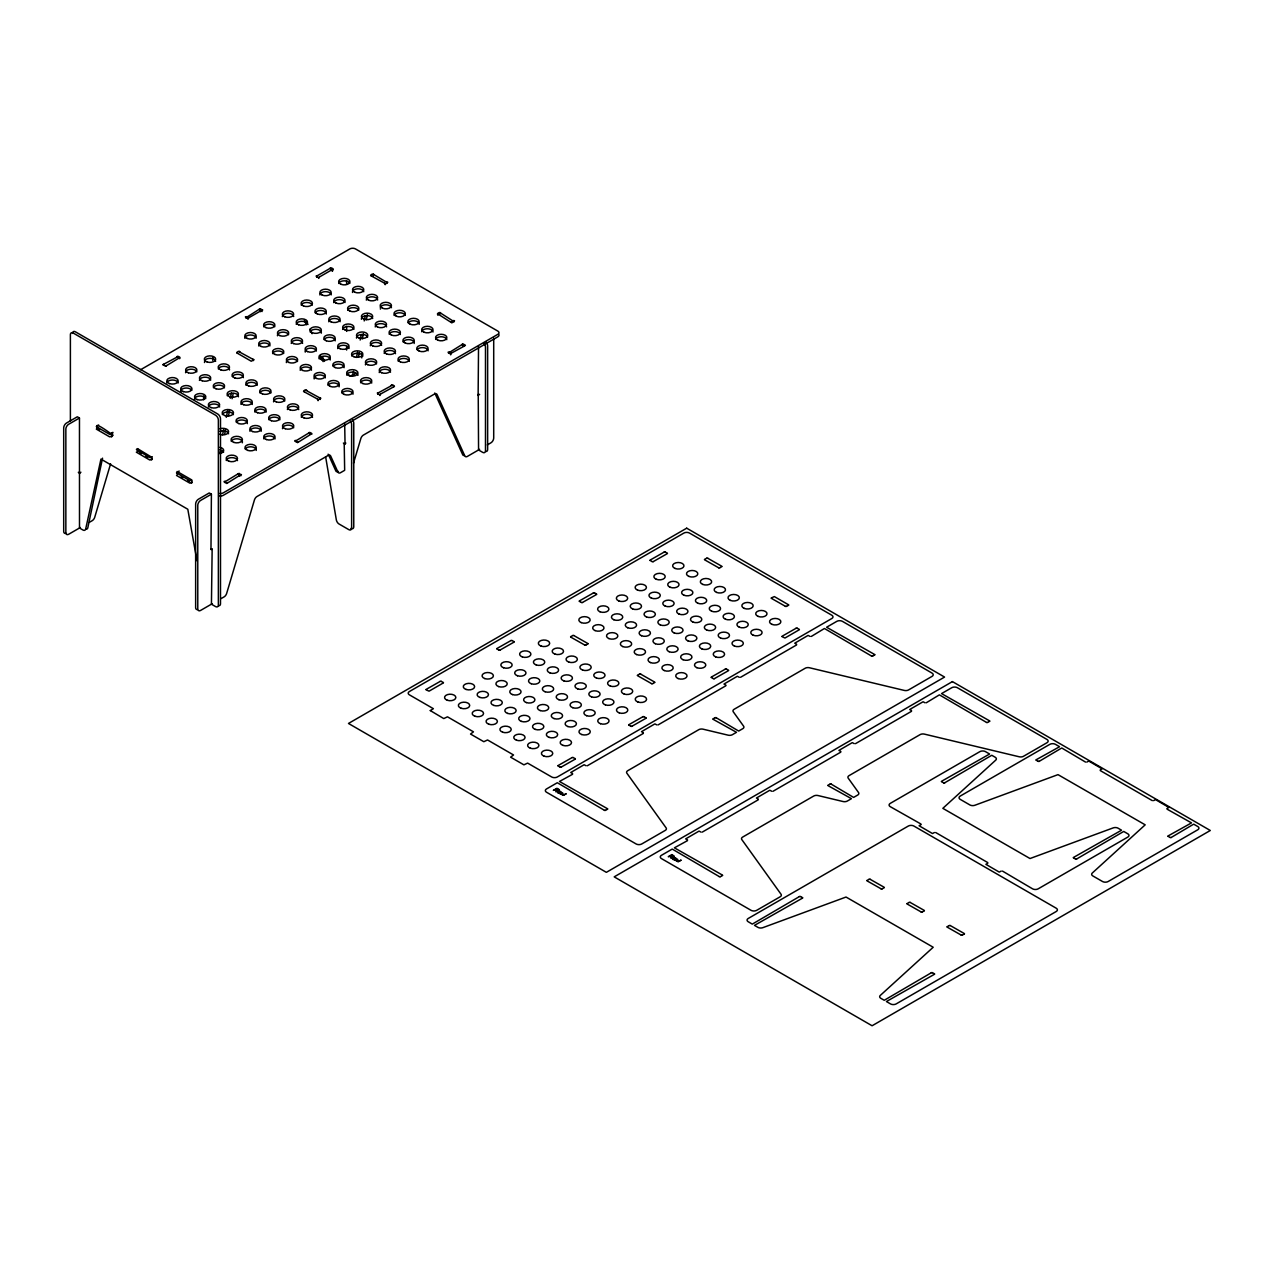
<?xml version="1.0" encoding="UTF-8"?>
<svg xmlns="http://www.w3.org/2000/svg" width="1274" height="1274" viewBox="0 0 1274 1274"><rect width="100%" height="100%" fill="white"/><g stroke="black" fill="none" stroke-linecap="round" stroke-linejoin="round"><path stroke-width="1.5" d="M560.576 792.125L558.84 791.68L560.48 792.332M672.927 858.803L675.284 859.377M675.523 858.517L673.866 857.991L675.427 858.692M102.541 458.146L87.81 527.786A3.981 2.309 60 0 1 85.979 529.124M222.6 434.721L223.698 429.513M226.278 417.346L227.743 410.387M230.307 398.236L231.406 393.013M224.75 433.478L225.482 430.007M228.412 416.104L229.511 410.897M232.091 398.73L233.19 393.523M353.535 371.323L352.802 374.811A3.981 2.309 60 0 1 350.047 375.782L347.054 374.046M356.481 357.421L357.58 352.213M360.144 340.047L361.259 334.839M364.189 320.937L365.288 315.729M358.615 356.194L359.348 352.707M362.294 338.82L363.393 333.597M366.339 319.694L367.438 314.487M163.964 364.253L162.769 364.746L177.468 356.895M166.13 365.511L165.62 366.211L179.172 357.962L179.618 358.695M224.558 482.05L238.286 473.705L238.652 474.629M295.329 441.186L309.041 432.857L309.407 433.781M237.203 353.121L251.281 361.243L254.052 359.682L252.825 359.252M239.337 351.879L252.985 359.332L253.43 360.59M303.992 391.691L317.624 399.128L318.07 400.689M306.126 390.449L319.774 397.902L320.22 399.463M371.084 275.837L384.716 283.274L385.162 284.691M110.599 463.847L94.754 517.196A3.981 2.309 -60 0 1 92.142 520.716L89.212 522.404M353.503 463.195L360.829 438.574A3.981 2.309 -60 0 1 363.424 435.071L434.45 394.048A3.981 2.309 -60 0 1 437.062 394.558L464.803 455.885A3.981 2.309 -60 0 0 467.415 456.395L479.613 449.34M556.276 790.851L555.91 791.823L556.865 791.25M671.207 857.227L670.857 858.182L671.812 857.609M559.19 790.183L556.849 790.469M674.073 856.606L671.86 856.861M561.961 794.482L560.034 793.813L562.487 794.705M676.956 860.794L674.997 860.109L677.418 861.065M426.042 689.457L440.087 681.463M443.432 682.864L429.067 691.161L426.089 689.839M496.796 648.593L510.858 640.615M514.17 642.032L500.141 649.995M579.288 600.978L593.334 592.999M596.598 594.464L582.616 602.379M570.609 636.682L572.679 635.615M650.043 560.13L664.088 552.136M667.417 553.569L653.387 561.531M587.983 643.943L585.929 644.994M704.49 559.382L706.56 558.315M721.801 566.707L719.81 567.71M637.398 675.236L639.468 674.169M557.964 765.626L572.026 757.632M575.338 759.065L561.308 767.028M654.709 682.561L652.718 683.565M628.735 724.763L642.781 716.784M646.093 718.202L632.079 726.164M771.28 597.952L774.353 596.582L788.67 604.863M711.211 677.147L725.256 669.168M788.638 605.214L786.599 606.265M728.521 670.634L714.555 678.548M607.65 809.149L605.58 810.216M781.981 636.299L796.027 628.305M712.978 718.87L715.048 717.803M799.371 629.706L784.975 638.019L781.997 636.65M874.792 654.916L872.722 655.983M722.565 875.525L720.527 876.576M827.925 785.23L829.995 784.163M802.636 898.043L754.479 925.37L757.903 927.345A3.981 2.309 0 0 0 762.871 927.647L846.032 897.039L933.205 947.251L880.286 995.44A3.981 2.309 0 0 0 880.828 998.306L884.252 1000.281L931.262 972.795M989.707 721.291L987.653 722.342M941.438 781.36L989.611 754.017L985.503 751.644A3.981 2.309 0 0 0 979.865 751.644L890.239 803.4A3.981 2.309 0 0 0 890.239 806.649L920.959 824.023M866.925 880.445L869.011 879.379M884.315 887.691L882.245 888.758M1036.049 759.83L1059.57 746.723L1055.461 744.35A3.981 2.309 0 0 0 1049.824 744.35L960.198 796.091A3.981 2.309 0 0 0 960.198 799.339L969.896 804.945A3.981 2.309 0 0 0 974.865 805.264L1058.009 774.64L1145.183 824.835L1092.28 873.04A3.981 2.309 0 0 0 1092.821 875.923L1102.52 881.512A3.981 2.309 0 0 0 1108.157 881.512L1197.783 829.772A3.981 2.309 0 0 0 1197.783 826.523L1193.674 824.151L1171.316 837.4M907.008 903.584L909.079 902.518M924.367 910.862L922.328 911.897M947.076 926.724L949.146 925.641M964.434 933.985L962.396 935.036M934.575 974.212L886.417 1001.539L890.526 1003.912A3.981 2.309 0 0 0 896.163 1003.912L1056.257 911.483A3.981 2.309 0 0 0 1056.257 908.235L913.92 826.062A3.981 2.309 0 0 0 908.282 826.062L748.204 918.49A3.981 2.309 0 0 0 748.204 921.739L752.313 924.112L799.324 896.625M1073.361 857.529L1121.55 830.202L1118.126 828.211A3.981 2.309 0 0 0 1113.142 827.909L1030.013 858.533L942.84 808.337L995.742 760.132A3.981 2.309 0 0 0 995.201 757.25L991.777 755.275L944.767 782.762M1167.987 835.999L1191.509 822.893L1167.064 809.149M440.167 681.287L441.282 681.287M500.029 650.202L499.01 650.218M510.938 640.44L512.037 640.44M582.457 602.634L581.485 602.602M593.413 592.808L594.512 592.808M572.759 635.423L573.873 635.423M653.275 561.723L652.224 561.723M664.168 551.961L665.283 551.961M585.817 645.201L584.75 645.17M706.64 558.139L707.739 558.139M719.73 567.886L718.647 567.901M639.564 673.994L640.663 673.994M561.197 767.235L560.146 767.235M572.106 757.457L573.204 757.457M652.638 683.74L651.555 683.756M631.968 726.371L630.917 726.371M642.86 716.609L643.975 716.609M786.52 606.44L785.405 606.44M714.396 678.803L713.44 678.803M725.352 668.977L726.451 668.977M796.107 628.13L797.206 628.13M605.484 810.423L604.449 810.439M715.144 717.628L716.243 717.628M872.61 656.19L871.559 656.19M720.447 876.751L719.332 876.751M830.075 783.988L831.174 783.988M799.403 896.45L800.518 896.45M987.493 722.581L986.554 722.581M944.671 782.969L943.636 783M869.091 879.203L870.19 879.203M882.165 888.949L881.082 888.965M1039.281 761.422L1038.199 761.406M909.158 902.326L910.257 902.326M922.217 912.104L921.166 912.104M949.226 925.465L950.34 925.465M962.284 935.243L961.233 935.243M931.342 972.619L932.441 972.619M1076.546 859.186L1075.574 859.17M1171.22 837.591L1170.185 837.623M562.694 795.31L566.261 793.734L563.474 795.342M677.625 861.67L681.192 860.093L678.421 861.702M330.077 268.336C330.077 266.425 335.396 269.897 332.418 269.483L319.217 277.111L318.771 278.353M308.77 432.985C308.786 431.074 314.089 434.53 311.095 434.131L297.463 442.683M462.653 345.939L462.366 344.362L448.559 352.978M140.538 369.763L349.856 248.924A3.981 2.309 0 0 1 355.494 248.924L497.831 331.097A3.981 2.309 0 0 1 497.831 334.345L223.316 492.831A3.981 2.309 0 0 1 219.669 493.468M196.96 560.783L187.804 509.25L100.949 459.102L85.676 529.029A3.981 2.309 60 0 1 82.921 530L79.498 528.025L79.466 418.031L68.653 424.274A3.981 2.309 -60 0 0 65.85 429.147L65.85 532.643A3.981 2.309 -60 0 0 68.653 534.268L80.405 527.484M98.655 424.975L96.314 426.647L109.739 434.418L112.749 433.112M97.557 428.08L96.314 429.115L109.644 436.855L112.749 435.581M97.795 428.685C92.556 420.34 106.745 430.708 110.742 433.574L112.892 432.348M112.892 434.848C109.389 439.928 113.338 434.705 111.109 433.383M80.883 472.208C78.224 475.059 80.135 472.113 78.303 472.336M150.858 459.293C152.163 461.905 152.625 455.869 150.826 456.713L137.576 448.655L136.398 449.483L149.806 457.557L152.084 456.665M137.942 451.776L136.35 452.19L149.727 459.994L152.084 459.134M179.172 471.03L176.465 472.909L189.794 480.648C192.82 477.83 192.517 485.314 190.893 482.352M177.325 474.565L176.529 475.457L189.794 483.117L191.785 482.48M210.863 548.776L211.85 549.333L210.974 549.556L211.404 494.201L200.591 500.443A3.981 2.309 -60 0 0 197.773 505.316L197.773 608.813A3.981 2.309 -60 0 0 200.591 610.437L212.328 603.653M345.859 443.097L344.219 444.037L344.665 470.313L340.572 472.67A3.981 2.309 -60 0 1 337.976 472.16L330.667 455.996A3.981 2.309 -60 0 0 328.055 455.487L257.03 496.494A3.981 2.309 -60 0 0 254.418 500.013L226.676 593.365A3.981 2.309 -60 0 1 224.081 596.885L221.135 598.573M212.153 548.76L211.436 604.194L215.545 606.567A3.981 2.309 60 0 0 218.364 604.943L218.364 420.086A3.981 2.309 60 0 0 215.545 415.213L73.207 333.04A3.981 2.309 60 0 0 70.389 334.664L70.389 421.137M479.613 394.351L478.132 395.402L478.53 346.751M487.305 444.913L490.888 442.842A3.981 2.309 -60 0 0 493.707 437.953L493.707 338.295M478.228 394.414L478.562 449.977L482.671 452.35A3.981 2.309 60 0 0 485.49 450.725L485.49 347.229A3.981 2.309 60 0 0 483.722 343.168M384.525 283.21C384.477 285.105 390.035 281.793 386.707 281.952M464.182 345.764L465.376 345.27L462.876 343.821L462.016 344.506M387.312 282.685L373.489 274.372L373.218 275.789M464.787 345.827L451.139 353.28L450.693 354.841M165.62 366.211L163.359 364.985M393.427 386.611C396.724 386.866 391.102 383.363 391.245 385.369M332.259 269.594L332.864 270.693M317.194 275.773C313.977 275.455 319.089 279.006 319.376 277.031M371.642 275.773C368.473 275.996 373.601 272.556 373.823 274.515M261.488 310.442L262.715 310.012L260.581 309.216M438.431 314.328C435.246 314.551 440.39 311.111 440.613 313.07M246.439 316.637C243.207 316.318 248.334 319.87 248.605 317.879M453.496 320.507C456.729 320.284 451.41 323.66 451.314 321.765M449.133 351.942C445.964 351.704 451.076 355.175 451.299 353.201M237.776 353.057C234.543 353.376 239.671 349.824 239.942 351.815M179.013 358.058C182.293 358.328 177.07 354.936 176.847 356.816M304.566 391.628C301.397 391.851 306.508 388.411 306.731 390.37M378.378 392.806C375.161 392.408 380.225 396.055 380.544 394.048M319.615 397.807L320.841 398.236L318.309 399.749L317.449 399.065M295.887 440.422C292.67 440.103 297.782 443.655 298.068 441.68M240.181 475.091L241.407 474.661L239.273 473.848M225.132 481.269C221.899 480.935 227.011 484.518 227.298 482.528M796.6 644.198L794.721 643.195L808.114 635.408L810.057 636.427M796.6 644.931L740.56 677.29M725.846 685.062L723.966 684.058L737.359 676.271L739.302 677.29M725.846 685.778L658.085 724.906M911.547 710.558L909.684 709.522L923.061 701.767L925.004 702.786M911.547 711.29L855.507 743.65M643.354 732.677L641.491 731.674L654.884 723.887L656.827 724.906M643.354 733.41L587.33 765.754M840.776 751.405L838.897 750.418L852.29 742.631L854.233 743.65M840.776 752.138L773.031 791.265M1100.274 769.862L1102.153 768.859L1088.76 761.072L1086.818 762.091M1100.274 770.579L1152.333 800.645M572.599 773.525L570.72 772.522L584.113 764.734L586.056 765.754M572.599 774.258L559.477 781.472L607.65 808.815M758.301 799.037L756.422 798.034L769.814 790.246L771.757 791.265M758.301 799.769L702.261 832.113M1167.064 808.417L1168.959 807.461L1155.55 799.626L1153.607 800.645M920.959 824.756L919.08 825.743L932.472 833.546L934.415 832.527M687.53 839.885L685.651 838.881L699.06 831.094L701.003 832.113M687.53 840.617L674.408 847.831L722.597 875.174M987.748 862.578L935.689 832.527M987.748 863.31L985.869 864.313L999.262 872.101L1001.205 871.082M557.486 790.31L555.83 789.45L557.025 788.765L558.538 789.737M672.433 856.669L670.761 855.809L671.955 855.125L673.468 856.096M596.662 594.066L594.592 592.999M563.044 793.766L562.423 792.699L561.404 793.559A9.682 5.59 0 0 0 561.77 793.925A4.73 2.723 0 0 1 562.041 794.212L562.057 794.243M677.975 860.125L677.418 859.058L676.351 859.918A9.682 5.59 0 0 0 676.701 860.284A4.73 2.723 0 0 1 676.972 860.571L676.988 860.603M1036.128 760.228L1038.119 761.231M496.876 648.992L498.882 649.995M575.354 758.699L573.284 757.632M728.601 670.235L726.53 669.168M570.656 637.064L584.67 644.994M713.026 719.253L736.499 732.311L732.423 734.668A3.981 2.309 0 0 1 728.075 735.162L703.105 729.19A3.981 2.309 0 0 0 698.757 729.683L627.732 770.706A3.981 2.309 0 0 0 626.872 773.207L666.111 827.893A3.981 2.309 0 0 1 665.251 830.409L641.762 843.961A3.981 2.309 0 0 1 636.124 843.961L546.498 792.221A3.981 2.309 0 0 1 546.498 788.956L557.311 782.73L604.322 810.216M343.375 443.034L345.047 444.276L344.681 423.716M79.466 418.031L77.332 416.789L66.519 423.032A3.981 2.309 -60 0 0 63.7 427.905L63.7 531.401A3.981 2.309 -60 0 0 66.009 533.28M97.859 428.653L99.468 429.577M139.551 452.716L141.159 453.64M145.984 456.426L147.593 457.366M181.226 476.779L182.835 477.702M187.676 480.489L189.285 481.429M211.404 494.201L209.255 492.958L198.457 499.201A3.981 2.309 -60 0 0 195.639 504.09L195.639 607.571A3.981 2.309 -60 0 0 197.406 609.577M555.974 790.007L553.346 790.342L556.945 788.272L559.175 789.657M670.904 856.367L668.277 856.701L671.876 854.615L674.105 856.017M560.353 793.017L558.044 792.253L559.939 793.24A1.863 1.067 0 0 1 557.471 792.269A1.863 1.067 0 0 1 560.066 791.313A1.863 1.067 0 0 1 560.656 793.049M704.506 559.748L718.536 567.71M1073.393 857.896L1075.431 858.947M579.304 601.344L581.358 602.379M637.43 675.602L651.46 683.565M964.466 933.635L950.42 925.641M947.092 927.074L961.122 935.036M866.957 880.812L880.987 888.758M934.59 973.862L932.52 972.795M557.996 765.977L560.05 767.028M674.87 859.6L672.99 858.979M721.88 566.293L707.834 558.315M667.433 553.203L665.362 552.136M654.788 682.147L640.742 674.169M587.999 643.593L573.953 635.615M646.125 717.851L644.055 716.784M394.016 386.675L380.385 394.128L379.939 395.529M989.723 720.941L941.55 693.597L951.742 687.721A3.981 2.309 0 0 1 957.379 687.721L1047.005 739.461A3.981 2.309 0 0 1 1047.005 742.71L1023.516 756.278A3.981 2.309 0 0 1 1019.168 756.772L924.446 734.127A3.981 2.309 0 0 0 920.099 734.62L849.073 775.627A3.981 2.309 0 0 0 848.213 778.143L858.549 792.555A3.981 2.309 0 0 1 857.689 795.056L853.612 797.413L831.253 784.163M799.371 629.372L797.285 628.305M941.454 781.726L943.508 782.762M711.242 677.513L713.281 678.548M827.941 785.596L851.446 798.671L847.369 801.028A3.981 2.309 0 0 1 843.022 801.521L818.051 795.549A3.981 2.309 0 0 0 813.704 796.043L742.678 837.066A3.981 2.309 0 0 0 741.802 839.566L781.042 894.252A3.981 2.309 0 0 1 780.182 896.769L756.692 910.321A3.981 2.309 0 0 1 751.055 910.321L661.429 858.58A3.981 2.309 0 0 1 661.429 855.316L672.242 849.073L719.253 876.576M924.398 910.496L910.337 902.518M907.024 903.935L921.054 911.897M884.315 887.357L870.269 879.379M191.769 479.948L177.134 471.491L177.389 473.307M1167.987 836.333L1170.058 837.4M874.792 654.581L826.603 627.238L836.795 621.362A3.981 2.309 0 0 1 842.433 621.362L932.058 673.102A3.981 2.309 0 0 1 932.058 676.367L908.585 689.919A3.981 2.309 0 0 1 904.237 690.412L809.516 667.767A3.981 2.309 0 0 0 805.168 668.261L734.143 709.268A3.981 2.309 0 0 0 733.267 711.784L743.618 726.196A3.981 2.309 0 0 1 742.758 728.696L738.665 731.053L716.322 717.803M771.28 598.286L785.325 606.265M650.043 560.464L652.113 561.531M802.668 897.692L800.598 896.625M628.735 725.097L630.805 726.164M514.186 641.682L512.116 640.615M443.432 682.53L441.361 681.463M137.576 448.655L137.321 450.295M391.882 385.449L378.235 392.886L377.789 394.303M306.524 321.462L307.91 324.52M309.98 329.122L312.066 333.724M322.465 356.72L324.552 361.322M304.375 320.22L306.461 324.822M320.331 355.478L323.102 361.609M325.634 456.84L336.336 519.888A3.981 2.309 60 0 0 339.091 524.028L348.805 529.634A3.981 2.309 60 0 0 351.624 528.009L351.624 424.513A3.981 2.309 60 0 0 350.35 421.057M1085.544 762.091L1061.736 747.981L1039.393 761.231M1076.705 858.947L1123.716 831.444L1127.824 833.817A3.981 2.309 0 0 1 1127.824 837.082L1038.199 888.822A3.981 2.309 0 0 1 1032.561 888.822L1002.479 871.082M986.394 722.342L939.384 694.856L926.262 702.786M871.448 655.983L824.437 628.496L811.331 636.427M454.101 321.701L440.374 312.942L440.008 314.025M451.952 322.927L438.224 314.184L437.858 315.267M361.784 354.013L361.784 357.898M346.608 280.758L346.608 284.15M346.624 326.303L346.624 331.383M346.624 346.655L346.624 350.047M332.227 268.862L332.227 271.33M330.714 269.451L330.428 268.193L317.067 275.869L316.621 277.111M262.094 311.541L261.807 310.283L248.446 317.959L248 319.201M260.581 311.684L260.581 308.786L259.323 309.2M259.96 310.155L259.593 309.072L245.866 317.815M240.786 475.871L240.34 474.979L226.692 483.531M239.273 476.333L239.225 473.355L238.015 473.832M212.758 357.23L212.758 360.446M203.649 395.943L203.649 399.829M674.902 859.663A1.863 1.067 0 0 1 672.417 858.628A1.863 1.067 0 0 1 674.997 857.673A1.863 1.067 0 0 1 675.586 859.409M464.469 455.487A3.981 2.309 -60 0 1 462.669 454.643L434.912 393.332A3.981 2.309 -60 0 0 434.737 393.013M338.438 471.428A3.981 2.309 -60 0 1 335.826 470.918L328.517 454.754A3.981 2.309 -60 0 0 328.103 454.197M221.071 450.853A3.981 2.309 60 0 1 219.669 452.206M350.939 528.407A3.981 2.309 60 0 0 353.758 526.767L353.758 423.287A3.981 2.309 60 0 0 352.484 419.815M72.538 333.422A3.981 2.309 60 0 1 75.357 331.797L217.679 413.97A3.981 2.309 60 0 1 220.498 418.859L220.498 603.717A3.981 2.309 60 0 1 218.73 605.707M354.952 373.569A3.981 2.309 60 0 1 352.197 374.54M485.856 451.474A3.981 2.309 60 0 0 487.639 449.483L487.639 345.987A3.981 2.309 60 0 0 485.856 341.942M219.669 495.936A3.981 2.309 0 0 0 223.316 495.315L497.831 336.814A3.981 2.309 0 0 0 498.66 334.282M258.686 345.955A5.653 3.265 0 0 1 264.244 342.977A5.653 3.265 0 0 1 269.945 345.875M244.831 338.295A5.653 3.265 0 0 1 250.405 334.982A5.653 3.265 0 0 1 256.138 338.215M272.604 353.615A5.653 3.265 0 0 1 278.082 350.971A5.653 3.265 0 0 1 283.688 353.519M286.379 362.596A5.653 3.265 0 0 1 291.061 359.013A5.653 3.265 0 0 1 297.527 361.513M342.133 392.965A5.653 3.265 0 0 1 348.423 390.991A5.653 3.265 0 0 1 353.041 394.16M263.686 326.797A5.653 3.265 0 0 1 269.164 324.153A5.653 3.265 0 0 1 274.77 326.717M300.186 370.256A5.653 3.265 0 0 1 305.776 366.96A5.653 3.265 0 0 1 311.509 370.177M328.103 385.274A5.653 3.265 0 0 1 334.871 383.028A5.653 3.265 0 0 1 339.091 386.818M277.461 335.795A5.653 3.265 0 0 1 282.143 332.195A5.653 3.265 0 0 1 288.609 334.696M291.268 343.439A5.653 3.265 0 0 1 296.858 340.142A5.653 3.265 0 0 1 302.591 343.359M421.71 331.75A5.653 3.265 0 0 1 427.57 328.772A5.653 3.265 0 0 1 433.017 332.004M435.628 339.41A5.653 3.265 0 0 1 441.409 336.766A5.653 3.265 0 0 1 446.808 339.648M218.332 368.903A5.653 3.265 0 0 1 224.781 366.386A5.653 3.265 0 0 1 229.463 369.986M245.914 385.226A5.653 3.265 0 0 1 251.599 382.327A5.653 3.265 0 0 1 257.173 385.305M273.576 401.867A5.653 3.265 0 0 1 278.433 398.348A5.653 3.265 0 0 1 284.771 400.96M287.398 409.527A5.653 3.265 0 0 1 293.131 406.31A5.653 3.265 0 0 1 298.721 409.607M259.848 392.886A5.653 3.265 0 0 1 265.454 390.322A5.653 3.265 0 0 1 270.932 392.965M232.33 376.563A5.653 3.265 0 0 1 238.636 374.381A5.653 3.265 0 0 1 243.35 377.645M204.588 362.549A5.653 3.265 0 0 1 204.445 362.23M204.477 360.908A5.653 3.265 0 0 1 210.369 358.36A5.653 3.265 0 0 1 215.64 361.322M301.285 417.187A5.653 3.265 0 0 1 306.97 414.289A5.653 3.265 0 0 1 312.544 417.267M185.606 372.741A5.653 3.265 0 0 1 190.463 369.221A5.653 3.265 0 0 1 196.801 371.833M328.803 321.781A5.653 3.265 0 0 1 334.393 318.468A5.653 3.265 0 0 1 340.11 321.701M301.221 305.139A5.653 3.265 0 0 1 306.684 302.479A5.653 3.265 0 0 1 312.289 305.043M403.157 341.942A5.653 3.265 0 0 1 409.925 339.696A5.653 3.265 0 0 1 414.146 343.486M398.109 361.083A5.653 3.265 0 0 1 403.874 358.424A5.653 3.265 0 0 1 409.288 361.322M319.87 294.963A5.653 3.265 0 0 1 325.459 291.65A5.653 3.265 0 0 1 331.192 294.883M366.323 300.107A5.653 3.265 0 0 1 371.912 296.81A5.653 3.265 0 0 1 377.645 300.027M352.516 292.463A5.653 3.265 0 0 1 357.484 288.832A5.653 3.265 0 0 1 363.759 291.698M380.448 309.104A5.653 3.265 0 0 1 380.305 308.77M380.273 307.448A5.653 3.265 0 0 1 386.038 304.805A5.653 3.265 0 0 1 391.452 307.687M394.112 315.442A5.653 3.265 0 0 1 399.59 312.783A5.653 3.265 0 0 1 405.196 315.347M375.241 326.924A5.653 3.265 0 0 1 380.83 323.628A5.653 3.265 0 0 1 386.563 326.845M417.187 349.633A5.653 3.265 0 0 1 423.478 347.659A5.653 3.265 0 0 1 428.096 350.828M379.238 372.565A5.653 3.265 0 0 1 384.541 369.269A5.653 3.265 0 0 1 390.529 372.151M315.188 312.815A5.653 3.265 0 0 1 321.669 310.538A5.653 3.265 0 0 1 326.255 314.041M351.656 355.924A5.653 3.265 0 0 1 357.437 353.28A5.653 3.265 0 0 1 362.835 356.163M365.447 364.905A5.653 3.265 0 0 1 370.113 361.322A5.653 3.265 0 0 1 376.578 363.823M356.513 338.104A5.653 3.265 0 0 1 361.195 334.505A5.653 3.265 0 0 1 367.66 337.005M370.32 345.748A5.653 3.265 0 0 1 375.623 342.451A5.653 3.265 0 0 1 381.611 345.334M384.191 353.408A5.653 3.265 0 0 1 390.035 350.446A5.653 3.265 0 0 1 395.481 353.662M342.658 329.44A5.653 3.265 0 0 1 348.232 326.462A5.653 3.265 0 0 1 353.917 329.361M180.765 391.898A5.653 3.265 0 0 1 184.985 388.108A5.653 3.265 0 0 1 191.753 390.354M222.329 414.544A5.653 3.265 0 0 1 227.935 411.98A5.653 3.265 0 0 1 233.413 414.639M213.411 387.726A5.653 3.265 0 0 1 219.017 385.162A5.653 3.265 0 0 1 224.479 387.822M227.25 395.72A5.653 3.265 0 0 1 233.715 393.204A5.653 3.265 0 0 1 238.397 396.803M219.797 449.802A5.653 3.265 0 0 1 223.571 452.286M296.221 324.281A5.653 3.265 0 0 1 301.779 321.319A5.653 3.265 0 0 1 307.464 324.201M282.35 316.621A5.653 3.265 0 0 1 287.94 313.324A5.653 3.265 0 0 1 293.673 316.541M226.231 460.519A5.653 3.265 0 0 1 231.916 457.621A5.653 3.265 0 0 1 237.49 460.599M361.434 319.264A5.653 3.265 0 0 1 366.402 315.649A5.653 3.265 0 0 1 372.677 318.516M333.74 302.623A5.653 3.265 0 0 1 339.298 299.645A5.653 3.265 0 0 1 344.999 302.543M408.253 322.816A5.653 3.265 0 0 1 414.83 320.873A5.653 3.265 0 0 1 419.146 324.344M347.659 310.283A5.653 3.265 0 0 1 353.137 307.639A5.653 3.265 0 0 1 358.742 310.203M389.191 334.266A5.653 3.265 0 0 1 394.956 331.622A5.653 3.265 0 0 1 400.37 334.505M338.741 283.465A5.653 3.265 0 0 1 344.219 280.821A5.653 3.265 0 0 1 349.824 283.385M305.25 352.102A5.653 3.265 0 0 1 309.837 348.168A5.653 3.265 0 0 1 316.398 351.019M319.057 358.774A5.653 3.265 0 0 1 325.682 356.179A5.653 3.265 0 0 1 330.173 360.001M333.215 366.148A5.653 3.265 0 0 1 339.776 364.205A5.653 3.265 0 0 1 344.091 367.676M360.59 382.741A5.653 3.265 0 0 1 366.355 380.098A5.653 3.265 0 0 1 371.769 382.98M346.655 375.082A5.653 3.265 0 0 1 352.516 372.104A5.653 3.265 0 0 1 357.962 375.336M324.106 339.632A5.653 3.265 0 0 1 330.603 337.355A5.653 3.265 0 0 1 335.173 340.859M310.139 331.957A5.653 3.265 0 0 1 316.764 329.361A5.653 3.265 0 0 1 321.255 333.183M337.721 348.598A5.653 3.265 0 0 1 343.311 345.286A5.653 3.265 0 0 1 349.028 348.519M236.327 422.204A5.653 3.265 0 0 1 242.92 420.054A5.653 3.265 0 0 1 247.315 423.621M263.75 438.845A5.653 3.265 0 0 1 269.451 435.963A5.653 3.265 0 0 1 275.009 438.941M245.245 449.021A5.653 3.265 0 0 1 251.838 446.871A5.653 3.265 0 0 1 256.233 450.439M194.524 399.558A5.653 3.265 0 0 1 199.381 396.039A5.653 3.265 0 0 1 205.719 398.651M208.379 406.884A5.653 3.265 0 0 1 214.08 404.001A5.653 3.265 0 0 1 219.638 406.963M268.766 419.687A5.653 3.265 0 0 1 274.372 417.139A5.653 3.265 0 0 1 279.85 419.783M166.862 382.917A5.653 3.265 0 0 1 172.547 380.018A5.653 3.265 0 0 1 178.121 382.996M249.879 431.201A5.653 3.265 0 0 1 255.596 427.968A5.653 3.265 0 0 1 261.186 431.281M314.168 378.919A5.653 3.265 0 0 1 318.755 374.986A5.653 3.265 0 0 1 325.316 377.837M219.892 431.329A5.653 3.265 0 0 1 228.572 433.781M231.247 441.361A5.653 3.265 0 0 1 237.999 438.877A5.653 3.265 0 0 1 242.299 442.779M199.429 380.4A5.653 3.265 0 0 1 204.875 377.184A5.653 3.265 0 0 1 210.72 380.146M240.961 404.384A5.653 3.265 0 0 1 246.678 401.151A5.653 3.265 0 0 1 252.268 404.463M282.51 428.685A5.653 3.265 0 0 1 287.351 425.166A5.653 3.265 0 0 1 293.689 427.777M254.832 412.043A5.653 3.265 0 0 1 260.533 409.145A5.653 3.265 0 0 1 266.091 412.123M219.797 447.333A5.653 3.265 0 0 1 223.667 450.486A5.653 3.265 0 0 1 219.622 453.56M219.892 428.844A5.653 3.265 0 0 1 227.282 429.513A5.653 3.265 0 0 1 227.059 433.845A5.653 3.265 0 0 1 219.606 434.243M430.293 710.573L443.75 718.568L447.493 716.832L473.466 731.833L470.536 734.047L483.817 741.707L487.56 739.971L513.549 754.972L510.603 757.17L523.901 764.846L527.627 763.11L551.69 776.981A3.981 2.309 0 0 0 557.327 776.981L831.842 618.495A3.981 2.309 0 0 0 831.842 615.246L689.505 533.073A3.981 2.309 0 0 0 683.867 533.073L409.352 691.559A3.981 2.309 0 0 0 409.352 694.808L433.399 708.694L430.293 710.573M686.686 528.184L348.471 723.457L606.36 872.34L944.575 677.067L686.686 528.184M952.411 681.606L614.195 876.862L872.085 1025.761L1210.3 830.489L952.411 681.606M530.366 748.22A5.653 3.265 0 0 0 538.918 745.449A5.653 3.265 0 0 0 530.478 742.567A5.653 3.265 0 0 0 530.366 748.22M516.527 740.226A5.653 3.265 0 0 0 525.063 737.455A5.653 3.265 0 0 0 516.639 734.572A5.653 3.265 0 0 0 516.527 740.226M595.085 630.598A5.653 3.265 0 0 0 603.972 628.209A5.653 3.265 0 0 0 595.961 624.961A5.653 3.265 0 0 0 595.085 630.598M581.231 622.604A5.653 3.265 0 0 0 590.133 620.215A5.653 3.265 0 0 0 582.107 616.966A5.653 3.265 0 0 0 581.231 622.604M461.156 708.264A5.653 3.265 0 0 0 469.708 705.493A5.653 3.265 0 0 0 461.268 702.595A5.653 3.265 0 0 0 461.156 708.264M474.995 716.259A5.653 3.265 0 0 0 483.547 713.488A5.653 3.265 0 0 0 475.122 710.589A5.653 3.265 0 0 0 474.995 716.259M488.834 724.237A5.653 3.265 0 0 0 497.386 721.482A5.653 3.265 0 0 0 488.961 718.584A5.653 3.265 0 0 0 488.834 724.237M502.673 732.231A5.653 3.265 0 0 0 511.224 729.461A5.653 3.265 0 0 0 502.8 726.578A5.653 3.265 0 0 0 502.673 732.231M608.924 638.577A5.653 3.265 0 0 0 617.81 636.204A5.653 3.265 0 0 0 609.8 632.939A5.653 3.265 0 0 0 608.924 638.577M622.763 646.571A5.653 3.265 0 0 0 631.649 644.198A5.653 3.265 0 0 0 623.639 640.933A5.653 3.265 0 0 0 622.763 646.571M678.134 678.548A5.653 3.265 0 0 0 687.02 676.16A5.653 3.265 0 0 0 679.01 672.911A5.653 3.265 0 0 0 678.134 678.548M600.006 611.775A5.653 3.265 0 0 0 608.892 609.386A5.653 3.265 0 0 0 600.882 606.137A5.653 3.265 0 0 0 600.006 611.775M636.602 654.565A5.653 3.265 0 0 0 645.504 652.192A5.653 3.265 0 0 0 637.478 648.928A5.653 3.265 0 0 0 636.602 654.565M664.295 670.554A5.653 3.265 0 0 0 673.182 668.165A5.653 3.265 0 0 0 665.171 664.917A5.653 3.265 0 0 0 664.295 670.554M613.845 619.753A5.653 3.265 0 0 0 622.731 617.38A5.653 3.265 0 0 0 614.721 614.116A5.653 3.265 0 0 0 613.845 619.753M627.684 627.748A5.653 3.265 0 0 0 636.57 625.375A5.653 3.265 0 0 0 628.56 622.11A5.653 3.265 0 0 0 627.684 627.748M758.11 616.393A5.653 3.265 0 0 0 766.996 614.004A5.653 3.265 0 0 0 758.986 610.756A5.653 3.265 0 0 0 758.11 616.393M771.948 624.371A5.653 3.265 0 0 0 780.835 621.999A5.653 3.265 0 0 0 772.824 618.734A5.653 3.265 0 0 0 771.948 624.371M554.97 654.103A5.653 3.265 0 0 0 563.522 651.332A5.653 3.265 0 0 0 555.098 648.434A5.653 3.265 0 0 0 554.97 654.103M582.648 670.076A5.653 3.265 0 0 0 591.2 667.305A5.653 3.265 0 0 0 582.775 664.423A5.653 3.265 0 0 0 582.648 670.076M610.342 686.065A5.653 3.265 0 0 0 618.893 683.294A5.653 3.265 0 0 0 610.453 680.412A5.653 3.265 0 0 0 610.342 686.065M624.18 694.059A5.653 3.265 0 0 0 632.732 691.288A5.653 3.265 0 0 0 624.308 688.39A5.653 3.265 0 0 0 624.18 694.059M596.503 678.071A5.653 3.265 0 0 0 605.039 675.3A5.653 3.265 0 0 0 596.614 672.417A5.653 3.265 0 0 0 596.503 678.071M568.809 662.082A5.653 3.265 0 0 0 577.361 659.327A5.653 3.265 0 0 0 568.937 656.428A5.653 3.265 0 0 0 568.809 662.082M541.132 646.109A5.653 3.265 0 0 0 549.683 643.338A5.653 3.265 0 0 0 541.243 640.44A5.653 3.265 0 0 0 541.132 646.109M638.019 702.054A5.653 3.265 0 0 0 646.571 699.283A5.653 3.265 0 0 0 638.147 696.384A5.653 3.265 0 0 0 638.019 702.054M522.372 656.938A5.653 3.265 0 0 0 530.908 654.167A5.653 3.265 0 0 0 522.483 651.285A5.653 3.265 0 0 0 522.372 656.938M665.203 606.09A5.653 3.265 0 0 0 674.105 603.701A5.653 3.265 0 0 0 666.079 600.452A5.653 3.265 0 0 0 665.203 606.09M637.526 590.101A5.653 3.265 0 0 0 646.412 587.728A5.653 3.265 0 0 0 638.401 584.463A5.653 3.265 0 0 0 637.526 590.101M739.334 627.222A5.653 3.265 0 0 0 748.236 624.833A5.653 3.265 0 0 0 740.21 621.585A5.653 3.265 0 0 0 739.334 627.222M734.413 646.045A5.653 3.265 0 0 0 743.315 643.657A5.653 3.265 0 0 0 735.289 640.408A5.653 3.265 0 0 0 734.413 646.045M656.285 579.272A5.653 3.265 0 0 0 665.187 576.883A5.653 3.265 0 0 0 657.161 573.634A5.653 3.265 0 0 0 656.285 579.272M702.738 584.416A5.653 3.265 0 0 0 711.625 582.043A5.653 3.265 0 0 0 703.614 578.778A5.653 3.265 0 0 0 702.738 584.416M688.9 576.421A5.653 3.265 0 0 0 697.786 574.048A5.653 3.265 0 0 0 689.775 570.784A5.653 3.265 0 0 0 688.9 576.421M716.577 592.41A5.653 3.265 0 0 0 725.463 590.037A5.653 3.265 0 0 0 717.453 586.773A5.653 3.265 0 0 0 716.577 592.41M730.416 600.404A5.653 3.265 0 0 0 739.318 598.016A5.653 3.265 0 0 0 731.292 594.767A5.653 3.265 0 0 0 730.416 600.404M711.656 611.233A5.653 3.265 0 0 0 720.543 608.861A5.653 3.265 0 0 0 712.532 605.596A5.653 3.265 0 0 0 711.656 611.233M753.189 635.216A5.653 3.265 0 0 0 762.075 632.828A5.653 3.265 0 0 0 754.065 629.579A5.653 3.265 0 0 0 753.189 635.216M715.654 656.874A5.653 3.265 0 0 0 724.556 654.502A5.653 3.265 0 0 0 716.529 651.237A5.653 3.265 0 0 0 715.654 656.874M651.364 598.095A5.653 3.265 0 0 0 660.266 595.706A5.653 3.265 0 0 0 652.24 592.458A5.653 3.265 0 0 0 651.364 598.095M687.976 640.886A5.653 3.265 0 0 0 696.862 638.513A5.653 3.265 0 0 0 688.852 635.248A5.653 3.265 0 0 0 687.976 640.886M701.815 648.88A5.653 3.265 0 0 0 710.701 646.507A5.653 3.265 0 0 0 702.691 643.243A5.653 3.265 0 0 0 701.815 648.88M692.897 622.062A5.653 3.265 0 0 0 701.783 619.69A5.653 3.265 0 0 0 693.773 616.425A5.653 3.265 0 0 0 692.897 622.062M706.736 630.057A5.653 3.265 0 0 0 715.622 627.684A5.653 3.265 0 0 0 707.611 624.419A5.653 3.265 0 0 0 706.736 630.057M720.574 638.051A5.653 3.265 0 0 0 729.476 635.678A5.653 3.265 0 0 0 721.45 632.414A5.653 3.265 0 0 0 720.574 638.051M679.058 614.084A5.653 3.265 0 0 0 687.944 611.695A5.653 3.265 0 0 0 679.934 608.446A5.653 3.265 0 0 0 679.058 614.084M517.451 675.761A5.653 3.265 0 0 0 525.987 672.99A5.653 3.265 0 0 0 517.562 670.108A5.653 3.265 0 0 0 517.451 675.761M558.967 699.745A5.653 3.265 0 0 0 567.519 696.974A5.653 3.265 0 0 0 559.095 694.075A5.653 3.265 0 0 0 558.967 699.745M550.049 672.927A5.653 3.265 0 0 0 558.601 670.156A5.653 3.265 0 0 0 550.177 667.258A5.653 3.265 0 0 0 550.049 672.927M563.888 680.905A5.653 3.265 0 0 0 572.44 678.15A5.653 3.265 0 0 0 564.016 675.252A5.653 3.265 0 0 0 563.888 680.905M493.755 705.414A5.653 3.265 0 0 0 502.306 702.643A5.653 3.265 0 0 0 493.882 699.76A5.653 3.265 0 0 0 493.755 705.414M549.126 737.391A5.653 3.265 0 0 0 557.678 734.62A5.653 3.265 0 0 0 549.253 731.722A5.653 3.265 0 0 0 549.126 737.391M479.916 697.435A5.653 3.265 0 0 0 488.468 694.664A5.653 3.265 0 0 0 480.043 691.766A5.653 3.265 0 0 0 479.916 697.435M466.077 689.441A5.653 3.265 0 0 0 474.629 686.67A5.653 3.265 0 0 0 466.188 683.772A5.653 3.265 0 0 0 466.077 689.441M632.605 608.924A5.653 3.265 0 0 0 641.491 606.551A5.653 3.265 0 0 0 633.481 603.287A5.653 3.265 0 0 0 632.605 608.924M618.766 600.93A5.653 3.265 0 0 0 627.652 598.557A5.653 3.265 0 0 0 619.642 595.292A5.653 3.265 0 0 0 618.766 600.93M562.965 745.386A5.653 3.265 0 0 0 571.516 742.615A5.653 3.265 0 0 0 563.092 739.716A5.653 3.265 0 0 0 562.965 745.386M447.317 700.27A5.653 3.265 0 0 0 455.853 697.499A5.653 3.265 0 0 0 447.429 694.617A5.653 3.265 0 0 0 447.317 700.27M697.818 603.239A5.653 3.265 0 0 0 706.704 600.866A5.653 3.265 0 0 0 698.693 597.602A5.653 3.265 0 0 0 697.818 603.239M670.124 587.266A5.653 3.265 0 0 0 679.026 584.877A5.653 3.265 0 0 0 671 581.629A5.653 3.265 0 0 0 670.124 587.266M744.255 608.399A5.653 3.265 0 0 0 753.157 606.01A5.653 3.265 0 0 0 745.131 602.761A5.653 3.265 0 0 0 744.255 608.399M683.979 595.245A5.653 3.265 0 0 0 692.865 592.872A5.653 3.265 0 0 0 684.855 589.623A5.653 3.265 0 0 0 683.979 595.245M725.495 619.228A5.653 3.265 0 0 0 734.397 616.855A5.653 3.265 0 0 0 726.371 613.59A5.653 3.265 0 0 0 725.495 619.228M675.045 568.443A5.653 3.265 0 0 0 683.947 566.054A5.653 3.265 0 0 0 675.921 562.805A5.653 3.265 0 0 0 675.045 568.443M641.523 635.742A5.653 3.265 0 0 0 650.425 633.369A5.653 3.265 0 0 0 642.399 630.104A5.653 3.265 0 0 0 641.523 635.742M655.362 643.736A5.653 3.265 0 0 0 664.264 641.348A5.653 3.265 0 0 0 656.237 638.099A5.653 3.265 0 0 0 655.362 643.736M669.216 651.731A5.653 3.265 0 0 0 678.102 649.342A5.653 3.265 0 0 0 670.092 646.093A5.653 3.265 0 0 0 669.216 651.731M696.894 667.703A5.653 3.265 0 0 0 705.78 665.331A5.653 3.265 0 0 0 697.77 662.066A5.653 3.265 0 0 0 696.894 667.703M683.055 659.725A5.653 3.265 0 0 0 691.941 657.336A5.653 3.265 0 0 0 683.931 654.088A5.653 3.265 0 0 0 683.055 659.725M660.282 624.913A5.653 3.265 0 0 0 669.184 622.524A5.653 3.265 0 0 0 661.158 619.275A5.653 3.265 0 0 0 660.282 624.913M646.444 616.919A5.653 3.265 0 0 0 655.346 614.53A5.653 3.265 0 0 0 647.319 611.281A5.653 3.265 0 0 0 646.444 616.919M674.137 632.907A5.653 3.265 0 0 0 683.023 630.519A5.653 3.265 0 0 0 675.013 627.27A5.653 3.265 0 0 0 674.137 632.907M572.806 707.723A5.653 3.265 0 0 0 581.358 704.952A5.653 3.265 0 0 0 572.934 702.07A5.653 3.265 0 0 0 572.806 707.723M600.5 723.712A5.653 3.265 0 0 0 609.052 720.941A5.653 3.265 0 0 0 600.611 718.058A5.653 3.265 0 0 0 600.5 723.712M498.675 686.59A5.653 3.265 0 0 0 507.227 683.819A5.653 3.265 0 0 0 498.803 680.937A5.653 3.265 0 0 0 498.675 686.59M526.369 702.579A5.653 3.265 0 0 0 534.921 699.808A5.653 3.265 0 0 0 526.481 696.926A5.653 3.265 0 0 0 526.369 702.579M512.53 694.585A5.653 3.265 0 0 0 521.066 691.814A5.653 3.265 0 0 0 512.642 688.931A5.653 3.265 0 0 0 512.53 694.585M581.74 734.541A5.653 3.265 0 0 0 590.276 731.77A5.653 3.265 0 0 0 581.852 728.887A5.653 3.265 0 0 0 581.74 734.541M507.593 713.408A5.653 3.265 0 0 0 516.145 710.637A5.653 3.265 0 0 0 507.721 707.755A5.653 3.265 0 0 0 507.593 713.408M531.29 683.756A5.653 3.265 0 0 0 539.842 680.985A5.653 3.265 0 0 0 531.401 678.102A5.653 3.265 0 0 0 531.29 683.756M545.129 691.75A5.653 3.265 0 0 0 553.68 688.979A5.653 3.265 0 0 0 545.256 686.081A5.653 3.265 0 0 0 545.129 691.75M605.421 704.888A5.653 3.265 0 0 0 613.972 702.117A5.653 3.265 0 0 0 605.532 699.235A5.653 3.265 0 0 0 605.421 704.888M503.596 667.767A5.653 3.265 0 0 0 512.148 664.996A5.653 3.265 0 0 0 503.724 662.114A5.653 3.265 0 0 0 503.596 667.767M586.661 715.717A5.653 3.265 0 0 0 595.197 712.946A5.653 3.265 0 0 0 586.773 710.064A5.653 3.265 0 0 0 586.661 715.717M650.441 662.56A5.653 3.265 0 0 0 659.343 660.171A5.653 3.265 0 0 0 651.317 656.922A5.653 3.265 0 0 0 650.441 662.56M484.837 678.596A5.653 3.265 0 0 0 493.388 675.841A5.653 3.265 0 0 0 484.964 672.943A5.653 3.265 0 0 0 484.837 678.596M554.047 718.568A5.653 3.265 0 0 0 562.598 715.797A5.653 3.265 0 0 0 554.174 712.899A5.653 3.265 0 0 0 554.047 718.568M540.208 710.573A5.653 3.265 0 0 0 548.76 707.803A5.653 3.265 0 0 0 540.319 704.904A5.653 3.265 0 0 0 540.208 710.573M567.886 726.546A5.653 3.265 0 0 0 576.437 723.791A5.653 3.265 0 0 0 568.013 720.893A5.653 3.265 0 0 0 567.886 726.546M521.448 721.403A5.653 3.265 0 0 0 530 718.632A5.653 3.265 0 0 0 521.56 715.749A5.653 3.265 0 0 0 521.448 721.403M535.287 729.397A5.653 3.265 0 0 0 543.839 726.626A5.653 3.265 0 0 0 535.399 723.743A5.653 3.265 0 0 0 535.287 729.397M536.211 664.932A5.653 3.265 0 0 0 544.762 662.162A5.653 3.265 0 0 0 536.322 659.263A5.653 3.265 0 0 0 536.211 664.932M577.727 688.9A5.653 3.265 0 0 0 586.279 686.129A5.653 3.265 0 0 0 577.855 683.246A5.653 3.265 0 0 0 577.727 688.9M619.26 712.883A5.653 3.265 0 0 0 627.811 710.112A5.653 3.265 0 0 0 619.387 707.213A5.653 3.265 0 0 0 619.26 712.883M591.582 696.894A5.653 3.265 0 0 0 600.118 694.123A5.653 3.265 0 0 0 591.693 691.241A5.653 3.265 0 0 0 591.582 696.894M544.205 756.215A5.653 3.265 0 0 0 552.757 753.444A5.653 3.265 0 0 0 544.332 750.545A5.653 3.265 0 0 0 544.205 756.215M261.074 346.448A5.653 3.265 0 0 0 269.961 344.06A5.653 3.265 0 0 0 261.95 340.811A5.653 3.265 0 0 0 261.074 346.448M247.22 338.454A5.653 3.265 0 0 0 256.122 336.065A5.653 3.265 0 0 0 248.096 332.817A5.653 3.265 0 0 0 247.22 338.454M274.913 354.427A5.653 3.265 0 0 0 283.799 352.054A5.653 3.265 0 0 0 275.789 348.805A5.653 3.265 0 0 0 274.913 354.427M288.752 362.421A5.653 3.265 0 0 0 297.638 360.048A5.653 3.265 0 0 0 289.628 356.784A5.653 3.265 0 0 0 288.752 362.421M344.123 394.399A5.653 3.265 0 0 0 353.009 392.01A5.653 3.265 0 0 0 344.999 388.761A5.653 3.265 0 0 0 344.123 394.399M265.995 327.625A5.653 3.265 0 0 0 274.881 325.236A5.653 3.265 0 0 0 266.871 321.988A5.653 3.265 0 0 0 265.995 327.625M302.591 370.416A5.653 3.265 0 0 0 311.493 368.043A5.653 3.265 0 0 0 303.467 364.778A5.653 3.265 0 0 0 302.591 370.416M330.285 386.404A5.653 3.265 0 0 0 339.171 384.015A5.653 3.265 0 0 0 331.16 380.767A5.653 3.265 0 0 0 330.285 386.404M279.834 335.603A5.653 3.265 0 0 0 288.72 333.231A5.653 3.265 0 0 0 280.71 329.966A5.653 3.265 0 0 0 279.834 335.603M293.673 343.598A5.653 3.265 0 0 0 302.559 341.225A5.653 3.265 0 0 0 294.549 337.96A5.653 3.265 0 0 0 293.673 343.598M424.099 332.243A5.653 3.265 0 0 0 432.985 329.855A5.653 3.265 0 0 0 424.975 326.606A5.653 3.265 0 0 0 424.099 332.243M437.938 340.222A5.653 3.265 0 0 0 446.824 337.849A5.653 3.265 0 0 0 438.813 334.6A5.653 3.265 0 0 0 437.938 340.222M220.959 369.954A5.653 3.265 0 0 0 229.511 367.183A5.653 3.265 0 0 0 221.087 364.284A5.653 3.265 0 0 0 220.959 369.954M248.637 385.926A5.653 3.265 0 0 0 257.189 383.156A5.653 3.265 0 0 0 248.764 380.273A5.653 3.265 0 0 0 248.637 385.926M276.331 401.915A5.653 3.265 0 0 0 284.882 399.144A5.653 3.265 0 0 0 276.442 396.262A5.653 3.265 0 0 0 276.331 401.915M290.169 409.909A5.653 3.265 0 0 0 298.721 407.139A5.653 3.265 0 0 0 290.297 404.24A5.653 3.265 0 0 0 290.169 409.909M262.492 393.921A5.653 3.265 0 0 0 271.028 391.15A5.653 3.265 0 0 0 262.603 388.267A5.653 3.265 0 0 0 262.492 393.921M234.798 377.932A5.653 3.265 0 0 0 243.35 375.177A5.653 3.265 0 0 0 234.926 372.279A5.653 3.265 0 0 0 234.798 377.932M207.121 361.959A5.653 3.265 0 0 0 215.672 359.188A5.653 3.265 0 0 0 207.232 356.29A5.653 3.265 0 0 0 207.121 361.959M304.008 417.904A5.653 3.265 0 0 0 312.56 415.133A5.653 3.265 0 0 0 304.136 412.235A5.653 3.265 0 0 0 304.008 417.904M188.361 372.788A5.653 3.265 0 0 0 196.897 370.017A5.653 3.265 0 0 0 188.472 367.135A5.653 3.265 0 0 0 188.361 372.788M331.192 321.94A5.653 3.265 0 0 0 340.094 319.551A5.653 3.265 0 0 0 332.068 316.302A5.653 3.265 0 0 0 331.192 321.94M303.515 305.951A5.653 3.265 0 0 0 312.401 303.578A5.653 3.265 0 0 0 304.39 300.314A5.653 3.265 0 0 0 303.515 305.951M405.323 343.072A5.653 3.265 0 0 0 414.225 340.684A5.653 3.265 0 0 0 406.199 337.435A5.653 3.265 0 0 0 405.323 343.072M400.402 361.896A5.653 3.265 0 0 0 409.304 359.507A5.653 3.265 0 0 0 401.278 356.258A5.653 3.265 0 0 0 400.402 361.896M322.274 295.122A5.653 3.265 0 0 0 331.176 292.733A5.653 3.265 0 0 0 323.15 289.485A5.653 3.265 0 0 0 322.274 295.122M368.727 300.266A5.653 3.265 0 0 0 377.614 297.893A5.653 3.265 0 0 0 369.603 294.628A5.653 3.265 0 0 0 368.727 300.266M354.889 292.272A5.653 3.265 0 0 0 363.775 289.899A5.653 3.265 0 0 0 355.764 286.65A5.653 3.265 0 0 0 354.889 292.272M382.566 308.26A5.653 3.265 0 0 0 391.452 305.887A5.653 3.265 0 0 0 383.442 302.623A5.653 3.265 0 0 0 382.566 308.26M396.405 316.255A5.653 3.265 0 0 0 405.307 313.882A5.653 3.265 0 0 0 397.281 310.617A5.653 3.265 0 0 0 396.405 316.255M377.645 327.084A5.653 3.265 0 0 0 386.532 324.711A5.653 3.265 0 0 0 378.521 321.446A5.653 3.265 0 0 0 377.645 327.084M419.178 351.067A5.653 3.265 0 0 0 428.064 348.678A5.653 3.265 0 0 0 420.054 345.429A5.653 3.265 0 0 0 419.178 351.067M381.643 372.725A5.653 3.265 0 0 0 390.545 370.352A5.653 3.265 0 0 0 382.518 367.087A5.653 3.265 0 0 0 381.643 372.725M317.353 313.945A5.653 3.265 0 0 0 326.255 311.557A5.653 3.265 0 0 0 318.229 308.308A5.653 3.265 0 0 0 317.353 313.945M353.965 356.752A5.653 3.265 0 0 0 362.851 354.363A5.653 3.265 0 0 0 354.841 351.114A5.653 3.265 0 0 0 353.965 356.752M367.804 364.73A5.653 3.265 0 0 0 376.69 362.357A5.653 3.265 0 0 0 368.68 359.093A5.653 3.265 0 0 0 367.804 364.73M358.886 337.913A5.653 3.265 0 0 0 367.772 335.54A5.653 3.265 0 0 0 359.762 332.275A5.653 3.265 0 0 0 358.886 337.913M372.725 345.907A5.653 3.265 0 0 0 381.611 343.534A5.653 3.265 0 0 0 373.601 340.269A5.653 3.265 0 0 0 372.725 345.907M386.563 353.901A5.653 3.265 0 0 0 395.466 351.528A5.653 3.265 0 0 0 387.439 348.264A5.653 3.265 0 0 0 386.563 353.901M345.047 329.934A5.653 3.265 0 0 0 353.933 327.545A5.653 3.265 0 0 0 345.923 324.297A5.653 3.265 0 0 0 345.047 329.934M183.44 391.612A5.653 3.265 0 0 0 191.976 388.841A5.653 3.265 0 0 0 183.552 385.958A5.653 3.265 0 0 0 183.44 391.612M224.957 415.595A5.653 3.265 0 0 0 233.508 412.824A5.653 3.265 0 0 0 225.084 409.925A5.653 3.265 0 0 0 224.957 415.595M216.039 388.777A5.653 3.265 0 0 0 224.59 386.006A5.653 3.265 0 0 0 216.166 383.108A5.653 3.265 0 0 0 216.039 388.777M229.877 396.771A5.653 3.265 0 0 0 238.429 394A5.653 3.265 0 0 0 230.005 391.102A5.653 3.265 0 0 0 229.877 396.771M298.594 324.774A5.653 3.265 0 0 0 307.48 322.402A5.653 3.265 0 0 0 299.47 319.137A5.653 3.265 0 0 0 298.594 324.774M284.755 316.78A5.653 3.265 0 0 0 293.641 314.407A5.653 3.265 0 0 0 285.631 311.143A5.653 3.265 0 0 0 284.755 316.78M228.954 461.236A5.653 3.265 0 0 0 237.505 458.465A5.653 3.265 0 0 0 229.081 455.566A5.653 3.265 0 0 0 228.954 461.236M363.807 319.089A5.653 3.265 0 0 0 372.693 316.716A5.653 3.265 0 0 0 364.683 313.452A5.653 3.265 0 0 0 363.807 319.089M336.113 303.116A5.653 3.265 0 0 0 345.015 300.728A5.653 3.265 0 0 0 336.989 297.479A5.653 3.265 0 0 0 336.113 303.116M410.244 324.249A5.653 3.265 0 0 0 419.146 321.86A5.653 3.265 0 0 0 411.136 318.611A5.653 3.265 0 0 0 410.244 324.249M349.968 311.111A5.653 3.265 0 0 0 358.854 308.722A5.653 3.265 0 0 0 350.844 305.473A5.653 3.265 0 0 0 349.968 311.111M391.484 335.078A5.653 3.265 0 0 0 400.386 332.705A5.653 3.265 0 0 0 392.36 329.44A5.653 3.265 0 0 0 391.484 335.078M341.034 284.293A5.653 3.265 0 0 0 349.936 281.904A5.653 3.265 0 0 0 341.91 278.656A5.653 3.265 0 0 0 341.034 284.293M307.512 351.592A5.653 3.265 0 0 0 316.414 349.219A5.653 3.265 0 0 0 308.388 345.955A5.653 3.265 0 0 0 307.512 351.592M321.351 359.587A5.653 3.265 0 0 0 330.253 357.198A5.653 3.265 0 0 0 322.226 353.949A5.653 3.265 0 0 0 321.351 359.587M335.205 367.581A5.653 3.265 0 0 0 344.091 365.192A5.653 3.265 0 0 0 336.081 361.943A5.653 3.265 0 0 0 335.205 367.581M362.883 383.554A5.653 3.265 0 0 0 371.769 381.181A5.653 3.265 0 0 0 363.759 377.916A5.653 3.265 0 0 0 362.883 383.554M349.044 375.575A5.653 3.265 0 0 0 357.93 373.186A5.653 3.265 0 0 0 349.92 369.938A5.653 3.265 0 0 0 349.044 375.575M326.271 340.763A5.653 3.265 0 0 0 335.173 338.374A5.653 3.265 0 0 0 327.147 335.126A5.653 3.265 0 0 0 326.271 340.763M312.433 332.769A5.653 3.265 0 0 0 321.335 330.396A5.653 3.265 0 0 0 313.308 327.131A5.653 3.265 0 0 0 312.433 332.769M340.126 348.757A5.653 3.265 0 0 0 349.012 346.369A5.653 3.265 0 0 0 341.002 343.12A5.653 3.265 0 0 0 340.126 348.757M238.795 423.573A5.653 3.265 0 0 0 247.347 420.818A5.653 3.265 0 0 0 238.923 417.92A5.653 3.265 0 0 0 238.795 423.573M266.489 439.562A5.653 3.265 0 0 0 275.041 436.791A5.653 3.265 0 0 0 266.6 433.908A5.653 3.265 0 0 0 266.489 439.562M247.729 450.391A5.653 3.265 0 0 0 256.265 447.62A5.653 3.265 0 0 0 247.841 444.737A5.653 3.265 0 0 0 247.729 450.391M197.279 399.606A5.653 3.265 0 0 0 205.831 396.835A5.653 3.265 0 0 0 197.39 393.953A5.653 3.265 0 0 0 197.279 399.606M211.118 407.6A5.653 3.265 0 0 0 219.669 404.829A5.653 3.265 0 0 0 211.245 401.931A5.653 3.265 0 0 0 211.118 407.6M271.41 420.738A5.653 3.265 0 0 0 279.962 417.968A5.653 3.265 0 0 0 271.521 415.085A5.653 3.265 0 0 0 271.41 420.738M169.585 383.617A5.653 3.265 0 0 0 178.137 380.846A5.653 3.265 0 0 0 169.713 377.964A5.653 3.265 0 0 0 169.585 383.617M252.65 431.567A5.653 3.265 0 0 0 261.186 428.797A5.653 3.265 0 0 0 252.762 425.914A5.653 3.265 0 0 0 252.65 431.567M316.43 378.41A5.653 3.265 0 0 0 325.332 376.037A5.653 3.265 0 0 0 317.306 372.772A5.653 3.265 0 0 0 316.43 378.41M233.875 442.412A5.653 3.265 0 0 0 242.426 439.641A5.653 3.265 0 0 0 234.002 436.743A5.653 3.265 0 0 0 233.875 442.412M202.2 380.783A5.653 3.265 0 0 0 210.751 378.012A5.653 3.265 0 0 0 202.311 375.129A5.653 3.265 0 0 0 202.2 380.783M243.716 404.75A5.653 3.265 0 0 0 252.268 401.979A5.653 3.265 0 0 0 243.844 399.096A5.653 3.265 0 0 0 243.716 404.75M285.249 428.733A5.653 3.265 0 0 0 293.8 425.962A5.653 3.265 0 0 0 285.376 423.079A5.653 3.265 0 0 0 285.249 428.733M257.571 412.744A5.653 3.265 0 0 0 266.107 409.973A5.653 3.265 0 0 0 257.682 407.091A5.653 3.265 0 0 0 257.571 412.744"/></g></svg>
